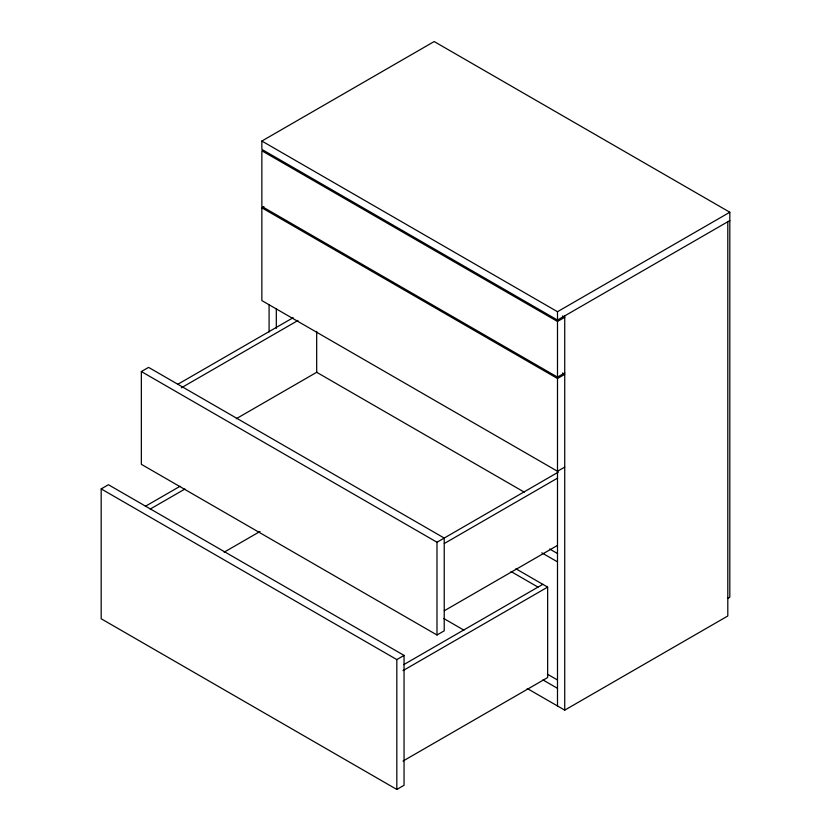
<?xml version="1.0" encoding="UTF-8"?>
<svg xmlns="http://www.w3.org/2000/svg" width="831" height="831" viewBox="0 0 831 831"><rect width="100%" height="100%" fill="white"/><g stroke="black" fill="none" stroke-linecap="round" stroke-linejoin="round"><path stroke-width="1.25" d="M729.815 220.579L557.497 320.07L261.858 149.383L261.858 141.041L434.177 41.55L729.815 212.237L729.815 597.198L727.8 598.362M564.727 467.095L557.497 471.27L261.858 300.593L261.858 207.823L263.926 206.639M141.353 371.55L148.583 367.375L444.221 538.062L444.221 630.822L436.992 634.998L141.353 464.321L141.353 371.55L436.992 542.238L436.992 634.998M177.657 384.379L293.146 317.702M181.355 387.807L297.965 320.486M101.185 488.898L108.414 484.722L404.053 655.41L404.053 785.274L396.823 789.45L101.185 618.763L101.185 488.898L396.823 659.585L404.053 655.41M236.295 418.699L317.026 372.101M145.342 506.318L180.098 486.249M150.162 509.091L184.918 489.033M261.858 141.041L557.497 311.718L729.815 212.237M564.727 372.942L557.497 377.118L261.858 206.431L261.858 150.775L557.497 321.462L564.727 317.286L562.473 315.988M224.162 552.179L260.041 531.466M261.858 207.823L557.497 378.51L564.727 374.334L562.473 373.036M436.992 542.238L558.328 472.101M444.305 543.505L557.549 478.126M444.305 610.754L557.549 545.375M403.804 664.603L542.83 584.328M403.014 670.617L547.65 587.112L547.65 677.556L403.014 761.061M527.249 688.504L564.727 710.141L727.8 615.989L727.8 221.742M524.309 492.16L316.684 372.288L316.684 331.403M549.655 549L557.497 553.529M541.812 552.823L557.497 561.87M515.895 568.778L547.65 587.112M511.075 571.562L538.01 587.112M547.411 674.17L557.497 679.987M443.744 618.493L463.937 630.158M542.934 679.935L557.497 688.338M564.727 315.894L564.727 710.141M557.497 311.718L557.497 320.07M557.497 321.462L557.497 377.118M557.497 378.51L557.497 705.966M396.823 659.585L396.823 789.45M276.318 308.903L276.318 328.349M269.088 304.728L269.088 331.964"/></g></svg>
